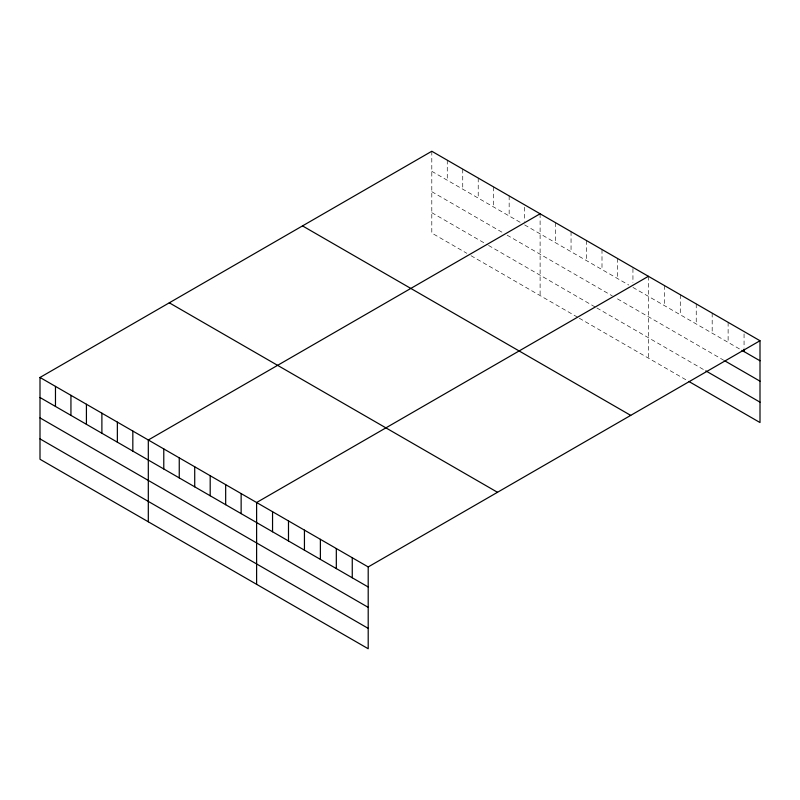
<?xml version="1.0" encoding="UTF-8"?>
<svg xmlns="http://www.w3.org/2000/svg" width="800" height="800" viewBox="0 0 800 800"><rect width="100%" height="100%" fill="white"/><g stroke="black" fill="none" stroke-linecap="round" stroke-linejoin="round"><path stroke-width="0.6" stroke-dasharray="4 3" d="M431.8 151.25L431.8 233.06L466.87 253.31M431.8 171.3L521.54 223.11M524.63 224.9L628.81 285.05M632.94 287.43L740.87 349.74M431.8 191.68L502.97 232.77M507.1 235.16L612.31 295.9M617.47 298.88L723.87 360.31M431.8 212.68L487.5 244.84M488.53 245.43L595.81 307.37M596.84 307.96L704.74 370.26M471 255.69L578.27 317.62M579.3 318.22L686.67 380.21M744.06 333.89L744.06 348.05M728.12 322.33L728.12 342.38M712.18 313.13L712.18 333.18M696.24 303.92L696.24 323.97M680.29 294.72L680.29 314.77M664.35 285.52L664.35 305.57M648.41 276.31L648.41 358.12M632.94 268.56L632.94 282.71M617.47 258.45L617.47 278.5M602 249.51L602 269.57M586.52 240.58L586.52 260.63M571.05 231.65L571.05 251.7M555.58 222.72L555.58 242.77M540.11 213.78L540.11 295.59M524.63 207.21L524.63 221.36M509.16 195.92L509.16 215.97M493.69 186.98L493.69 207.04M478.22 178.05L478.22 198.1M462.74 169.12L462.74 189.17M447.27 160.19L447.27 180.24"/><path stroke-width="1.2" d="M40 377.46L368.2 566.94L368.2 648.75L40 459.26L40 377.46L431.8 151.25L760 340.74L760 422.54L688.8 381.43M540.11 213.78L148.31 439.99L148.31 521.79M648.41 276.31L256.61 502.52L256.61 584.32M368.2 566.94L760 340.74M741.93 350.36L760 360.79M724.93 360.92L760 381.17M705.8 370.87L760 402.16M302.51 225.9L630.71 415.38M169.29 302.81L497.49 492.29M40 397.51L368.2 586.99M40 417.89L368.2 607.37M40 438.88L368.2 628.37M744.06 349.23L744.06 351.58M352.26 557.74L352.26 577.79M336.32 548.53L336.32 568.59M320.38 539.33L320.38 559.38M304.44 530.13L304.44 550.18M288.49 520.92L288.49 540.97M272.55 511.72L272.55 531.77M241.14 493.58L241.14 513.63M225.67 484.65L225.67 504.7M210.19 475.72L210.19 495.77M194.72 466.79L194.72 486.84M179.25 457.85L179.25 477.9M163.78 448.92L163.78 468.97M132.83 431.05L132.83 451.1M117.36 422.12L117.36 442.17M101.89 413.19L101.89 433.24M86.42 404.26L86.42 424.31M70.94 395.32L70.94 415.37M55.47 386.39L55.47 406.44"/></g></svg>
